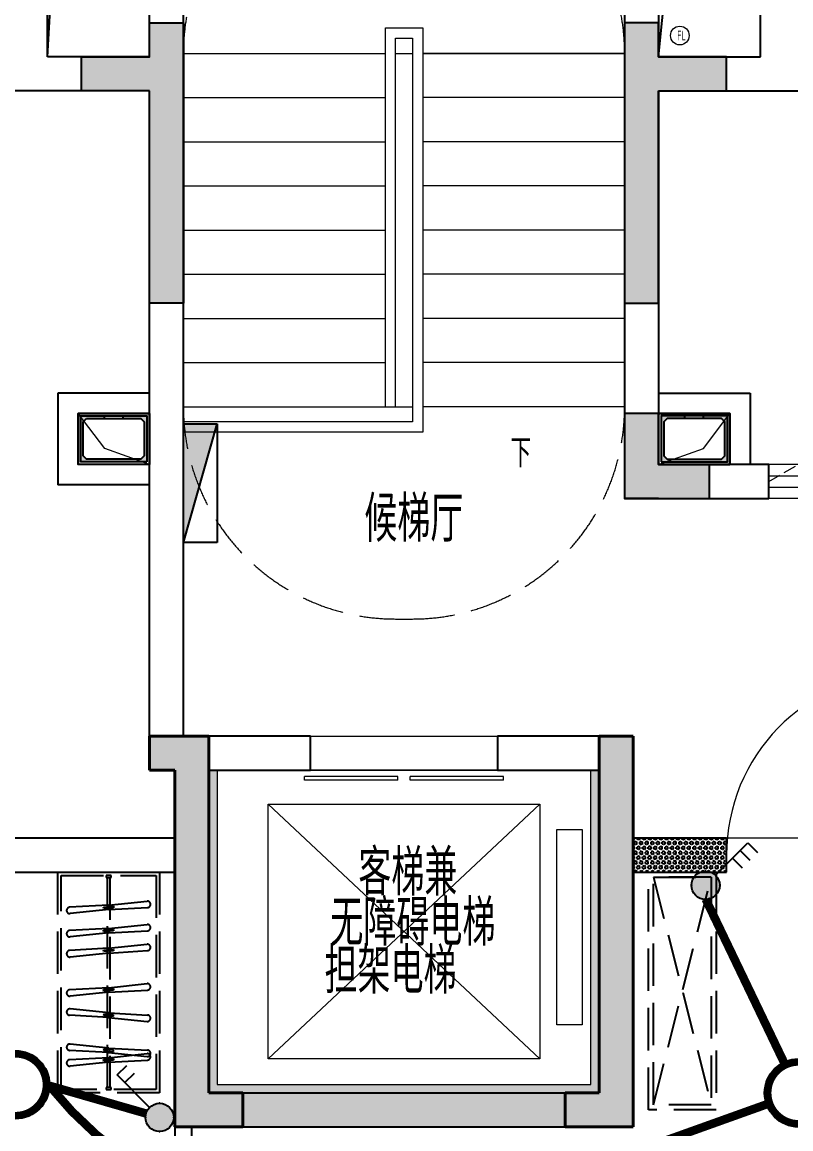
# Model space of a CAD drawing. Extents: x 3753737 to 4713801, y -857380 to 24339.
# Drawn here: x 4219363 to 4223893, y -792548 to -786032 of the extents above; entities that cross this region are included whole.
import ezdxf
from ezdxf.enums import TextEntityAlignment as Align

# ---------------------------------------------------------------- set-up
doc = ezdxf.new("R2010")
doc.units = 0
doc.header["$LTSCALE"] = 1000
doc.header["$MEASUREMENT"] = 0
doc.linetypes.add('A户型$0$DASH', pattern=[0.35, 0.25, -0.1])
doc.linetypes.add('DASH', pattern=[0.35, 0.25, -0.1])
doc.layers.get('0').update_dxf_attribs({"linetype": 'CONTINUOUS'})
for name, color, linetype in [('!!电气', 1, 'CONTINUOUS'), ('5fur', 175, 'CONTINUOUS'), ('COLU', 7, 'CONTINUOUS'), ('EQUIP-照明', 3, 'CONTINUOUS'), ('EQUIP_消火栓', 7, 'CONTINUOUS'), ('LVTRY', 252, 'CONTINUOUS'), ('S-砼墙填充', 251, 'CONTINUOUS'), ('TEL_TEXT', 7, 'CONTINUOUS'), ('WALL', 252, 'CONTINUOUS'), ('WIRE-照明', 2, 'CONTINUOUS'), ('保温', 6, 'CONTINUOUS'), ('看线', 185, 'CONTINUOUS')]:
    doc.layers.add(name, color=color, linetype=linetype)
for name, color, linetype, lineweight in [('3.5方案汇报，与郭总、侯月琴确定户型_t8$0$STAIR', 2, 'CONTINUOUS', 18), ('COLUMN', 252, 'CONTINUOUS', 40), ('DIM_SYMB', 252, 'CONTINUOUS', 20), ('PUB_HATCH', 8, 'CONTINUOUS', 9), ('PUB_TEXT', 7, 'CONTINUOUS', 20), ('STAIR', 252, 'CONTINUOUS', 20), ('VPIPE-废水', 31, 'TG_F', 18), ('WINDOW', 146, 'CONTINUOUS', 20), ('填充', 251, 'CONTINUOUS', 5), ('立面-洞口示意', 252, 'CONTINUOUS', 13)]:
    doc.layers.add(name, color=color, linetype=linetype, lineweight=lineweight)
doc.styles.add('_TCH_DIM', font='SIMPLEX', dxfattribs={"bigfont": 'GBCBIG'})
doc.styles.add('_TEL_DIM', font='SIMPLEX', dxfattribs={"width": 0.8, "height": 3.5, "bigfont": 'HZTXT'})
doc.styles.get("Standard").update_dxf_attribs({"font": 'gbenor.shx', "bigfont": 'gbcbig.shx'})
doc.styles.add('TG_LINETYPE', font='SIMPLEX', dxfattribs={"width": 0.8, "height": 3, "bigfont": 'HZTXT'})
doc.linetypes.add('TG_F', pattern='A,2,-0.3,["F",TG_LINETYPE,S=0.1,R=0,X=-0.23,Y=-0.15],0', length=2.3)
pattern_1 = [(90, (0, 0), (-16.49778, 1e-15), [9.525, -19.05]), (210, (0, 0), (8.24889, -14.2874966), [9.525, -19.05]), (150, (6e-16, 9.525), (-8.24889, -14.2874966), [9.525, -19.05])]

# ---------------------------------------------------------------- blocks, each defined once
blk = doc.blocks.new('$TwtSys$00000434')
at = {"color": 252}
for p, q in [((-0.5, 0.5), (-0.5, -0.5)), ((-0.5, -0.5), (0.5, 0.5)), ((0.5, 0.5), (-0.5, 0.5)), ((0.5, -0.5), (0.5, 0.5)), ((-0.5, -0.5), (0.5, -0.5))]:
    blk.add_line(p, q, dxfattribs=at)
blk.add_solid([(0.5, -0.5), (0.5, 0.5), (-0.5, -0.5)], dxfattribs=at)
blk = doc.blocks.new('dfgdfgsf')
at = {"layer": '5fur', "color": 252, "linetype": 'A户型$0$DASH'}
for p, q in [((2086566.6, -1251032.2), (2086536.6, -1251032.2)), ((2086536.6, -1251032.2), (2086536.6, -1251044.2)), ((2086566.6, -1251044.2), (2086566.6, -1251032.2)), ((2086536.6, -1251044.2), (2086566.6, -1251044.2)), ((2086559.1, -1251044.2), (2086559.1, -1252280.2)), ((2086550, -1251207.2), (2086321.1, -1251219.5)), ((2086550, -1251207.2), (2086778, -1251183.4)), ((2086552.1, -1251233.2), (2086781, -1251221)), ((2086552.1, -1251233.2), (2086324, -1251257)), ((2086550, -1251343.9), (2086321.1, -1251356.2)), ((2086550, -1251343.9), (2086777.6, -1251320.2)), ((2086552.1, -1251369.9), (2086781, -1251357.7)), ((2086552.1, -1251369.9), (2086324, -1251393.8)), ((2086550, -1251460.9), (2086321.1, -1251473.2)), ((2086552.1, -1251488.9), (2086324, -1251512.8)), ((2086550, -1251460.9), (2086778, -1251437.1)), ((2086552.3, -1251488.9), (2086781, -1251474.7)), ((2086550, -1251692.8), (2086778, -1251669)), ((2086550, -1251692.8), (2086321.1, -1251705.1)), ((2086552, -1251718.8), (2086323.9, -1251742.7)), ((2086552.1, -1251718.8), (2086781, -1251706.6)), ((2086552.1, -1251841.5), (2086324, -1251817.7)), ((2086550, -1251867.5), (2086321.1, -1251855.3)), ((2086550, -1251867.5), (2086778, -1251891.4)), ((2086552.1, -1251841.5), (2086781, -1251853.8)), ((2086550, -1252074.4), (2086321.1, -1252062.1)), ((2086552.1, -1252048.4), (2086324, -1252024.5)), ((2086550, -1252074.4), (2086778, -1252098.2)), ((2086552.1, -1252048.4), (2086781, -1252060.6)), ((2086550, -1252104.9), (2086321.1, -1252117.2)), ((2086552.1, -1252130.9), (2086324, -1252154.8)), ((2086550, -1252104.9), (2086778, -1252081.1)), ((2086552.1, -1252130.9), (2086781, -1252118.7)), ((2086566.6, -1252280.2), (2086536.6, -1252280.2)), ((2086536.6, -1252280.2), (2086536.6, -1252292.2)), ((2086536.6, -1252292.2), (2086566.6, -1252292.2)), ((2086566.6, -1252292.2), (2086566.6, -1252280.2))]:
    blk.add_line(p, q, dxfattribs=at)
for points in [[(2086851.6, -1252312.2), (2086251.6, -1252312.2), (2086251.6, -1251012.2), (2086851.6, -1251012.2)], [(2086831.6, -1252292.2), (2086271.6, -1252292.2), (2086271.6, -1251032.2), (2086831.6, -1251032.2)], [(2089731.6, -1252412.2), (2089731.6, -1251012.2), (2090131.6, -1251012.2), (2090131.6, -1252412.2)], [(2089761.6, -1252382.2), (2089761.6, -1251042.2), (2090101.6, -1251042.2), (2090101.6, -1252382.2)], [(2086580, -1251222.3), (2086522.1, -1251226.9), (2086521.4, -1251218.2), (2086579.3, -1251213.6)], [(2086580, -1251359), (2086522.1, -1251363.6), (2086521.4, -1251354.9), (2086579.3, -1251350.4)], [(2086580, -1251476), (2086522.1, -1251480.6), (2086521.4, -1251471.9), (2086579.3, -1251467.4)], [(2086580, -1251707.9), (2086522.1, -1251712.5), (2086521.4, -1251703.8), (2086579.3, -1251699.2)], [(2086580, -1251852.5), (2086522.1, -1251847.9), (2086521.4, -1251856.6), (2086579.3, -1251861.1)], [(2086580, -1252059.3), (2086522.1, -1252054.7), (2086521.4, -1252063.4), (2086579.3, -1252068)], [(2086580, -1252120), (2086522.1, -1252124.6), (2086521.4, -1252115.9), (2086579.3, -1252111.4)]]:
    blk.add_lwpolyline(points, close=True, dxfattribs=at)
for points in [[(2086544.1, -1252280.2), (2086544.1, -1251044.2)], [(2089761.6, -1252382.2), (2090101.6, -1251042.2), (2089761.6, -1251042.2), (2090101.6, -1252382.2)]]:
    blk.add_lwpolyline(points, dxfattribs=at)
for centre, radius, start, end in [((2086322.5, -1251238.2), 18.8, 94.51246, 274.51246), ((2086779.5, -1251202.2), 18.8, 274.51246, 94.51246), ((2086322.5, -1251375), 18.8, 94.51246, 274.51246), ((2086779.5, -1251338.9), 18.8, 274.51246, 94.51246), ((2086323.5, -1251492.9), 19.9, 97.25134, 271.62727), ((2086779.5, -1251455.9), 18.8, 274.51246, 94.51246), ((2086779.5, -1251687.8), 18.8, 274.51246, 94.51246), ((2086322.4, -1251723.9), 18.8, 94.51246, 274.51246), ((2086322.5, -1251836.5), 18.8, 85.48754, 265.48754), ((2086779.5, -1251872.6), 18.8, 265.48754, 85.48754), ((2086322.5, -1252043.3), 18.8, 85.48754, 265.48754), ((2086779.5, -1252079.4), 18.8, 265.48754, 85.48754), ((2086322.5, -1252136), 18.8, 94.51246, 274.51246), ((2086779.5, -1252099.9), 18.8, 274.51246, 94.51246)]:
    blk.add_arc(centre, radius, start, end, dxfattribs=at)
blk = doc.blocks.new('GDGDGRD')
at = {"layer": 'PUB_HATCH'}
for points in [[(431966.6, 293615.4), (431616.6, 293615.4), (431616.6, 293415.4), (431766.6, 293415.4), (431766.6, 291315.4), (432166.6, 291315.4), (432166.6, 291515.4), (431966.6, 291515.4)], [(434266.6, 293615.4), (434266.6, 291515.4), (434066.6, 291515.4), (434066.6, 291315.4), (434466.6, 291315.4), (434466.6, 293415.4), (434466.6, 293415.4), (434466.6, 293615.4)]]:
    blk.add_hatch(color=256, dxfattribs=at).paths.add_polyline_path(points)
at = {"layer": 'S-砼墙填充'}
h = blk.add_hatch(color=252, dxfattribs=at)
h.dxf.hatch_style = 1
h.paths.add_polyline_path([(431616.6, 297415.4), (431216.6, 297415.4), (431216.6, 297615.4), (431616.6, 297615.4), (431616.6, 297815.4), (431816.6, 297815.4), (431816.6, 296165.4), (431616.6, 296165.4)])
h = blk.add_hatch(color=252, dxfattribs=at)
h.dxf.hatch_style = 1
h.paths.add_polyline_path([(434616.6, 297415.4), (435016.6, 297415.4), (435016.6, 297615.4), (434616.6, 297615.4), (434616.6, 297815.4), (434416.6, 297815.4), (434416.6, 296165.4), (434616.6, 296165.4)])
h = blk.add_hatch(color=252, dxfattribs=at)
h.dxf.hatch_style = 1
h.paths.add_polyline_path([(434916.6, 295015.6), (434916.6, 295215.6), (434616.6, 295215.6), (434616.6, 295515.6), (434416.6, 295515.6), (434416.6, 295015.6)])
at = {"layer": 'COLU', "color": 252}
for points in [[(431616.6, 297415.4), (431216.6, 297415.4), (431216.6, 297615.4), (431616.6, 297615.4), (431616.6, 297815.4), (431816.6, 297815.4), (431816.6, 296165.4), (431616.6, 296165.4), (431616.6, 297415.4)], [(434616.6, 297415.4), (435016.6, 297415.4), (435016.6, 297615.4), (434616.6, 297615.4), (434616.6, 297815.4), (434416.6, 297815.4), (434416.6, 296165.4), (434616.6, 296165.4), (434616.6, 297415.4)], [(434916.6, 295015.6), (434916.6, 295215.6), (434616.6, 295215.6), (434616.6, 295515.6), (434416.6, 295515.6), (434416.6, 295015.6)]]:
    blk.add_lwpolyline(points, close=True, dxfattribs=at)
at = {"layer": 'COLUMN', "color": 252}
for p, q in [((431966.6, 293615.4), (431616.6, 293615.4)), ((431616.6, 293615.4), (431616.6, 293415.4)), ((431966.6, 291515.4), (431966.6, 293615.4)), ((434266.6, 293615.4), (434266.6, 291515.4)), ((434466.6, 293615.4), (434266.6, 293615.4)), ((434466.6, 293415.4), (434466.6, 293615.4)), ((431616.6, 293415.4), (431766.6, 293415.4)), ((431766.6, 293415.4), (431766.6, 291315.4)), ((434466.6, 291315.4), (434466.6, 293415.4)), ((434466.6, 293415.4), (434466.6, 293415.4)), ((432166.6, 291515.4), (431966.6, 291515.4)), ((432166.6, 291315.4), (432166.6, 291515.4)), ((434266.6, 291515.4), (434066.6, 291515.4)), ((434066.6, 291515.4), (434066.6, 291315.4)), ((431766.6, 291315.4), (432166.6, 291315.4)), ((434066.6, 291315.4), (434466.6, 291315.4))]:
    blk.add_line(p, q, dxfattribs=at)
blk = doc.blocks.new('VXVXVXDVXDVXVDX')
at = {"layer": '保温', "linetype": 'Continuous', "ltscale": 10}
h = blk.add_hatch(dxfattribs=at)
h.set_pattern_fill('HEX', color=251, scale=10, angle=90, style=0)
h.set_pattern_definition(pattern_1)
h.paths.add_polyline_path([(435016.6, 292815.4), (435016.6, 293015.4), (434466.6, 293015.4), (434466.6, 292815.4)])
h = blk.add_hatch(dxfattribs=at)
h.set_pattern_fill('HEX', color=251, scale=10, angle=90, style=0)
h.set_pattern_definition(pattern_1)
h.paths.add_polyline_path([(434066.6, 291315.4), (434066.6, 291515.4), (432166.6, 291515.4), (432166.6, 291315.4)])
blk = doc.blocks.new('A$C1BAD4CCC')
at = {"layer": 'PUB_HATCH'}
blk.add_hatch(color=252, dxfattribs=at).paths.add_polyline_path([(15, -15), (15, -285), (155, -285), (155, -270), (50, -270), (30, -250), (30, -50), (50, -30), (370, -30), (390, -50), (390, -250), (370, -270), (265, -270), (265, -285), (405, -285), (405, -15)])
at = {"layer": 'LVTRY', "color": 252}
for p, q in [((155, -270), (155, -285)), ((265, -270), (265, -285))]:
    blk.add_line(p, q, dxfattribs=at)
for points in [[(420, 0), (0, 0), (0, -300), (420, -300)], [(405, -15), (15, -15), (15, -285), (405, -285)], [(50, -270), (370, -270), (390, -250), (390, -50), (370, -30), (50, -30), (30, -50), (30, -250), (50, -270)]]:
    blk.add_lwpolyline(points, close=True, dxfattribs=at)
at = {"layer": '立面-洞口示意', "color": 252}
blk.add_lwpolyline([(420, 0), (156.4, -93.9), (0, -300)], dxfattribs=at)
blk = doc.blocks.new('$DorLib2D$00000001')
for p, q in [((0.45, 0.975), (0.5, 0.975)), ((0.45, 0), (0.45, 0.975)), ((0.5, 0), (0.5, 0.975)), ((0.5, 0), (0.45, 0))]:
    blk.add_line(p, q)
at = {"lineweight": 13}
blk.add_arc((0.475, 0), 0.975, 91.46928, 180, dxfattribs=at)
blk = doc.blocks.new('$WINLIB2D$00000001')
at = {"color": 0}
for points in [[(-0.5, 0.5), (-0.5, -0.5)], [(-0.5, 0.5), (0.5, 0.5)], [(0.5, -0.5), (0.5, 0.5)], [(0.5, 0.1667), (-0.5, 0.1667)], [(0.5, -0.1667), (-0.5, -0.1667)], [(-0.5, -0.5), (0.5, -0.5)]]:
    blk.add_lwpolyline(points, dxfattribs=at)
blk = doc.blocks.new('$DORLIB2D$00000127')
at = {"color": 0}
for points in [[(-0.5333, 0.7949), (-0.5333, 0.6904)], [(-0.0333, 0.7949), (-0.5333, 0.7949)], [(-0.0333, 0.7949), (-0.0333, 0.6904)], [(0.5333, 0.7949), (0.0333, 0.7949)], [(0.0333, 0.7949), (0.0333, 0.6904)], [(0.5333, 0.7949), (0.5333, 0.6904)], [(-0.0333, 0.6904), (-0.5333, 0.6904)], [(0.5333, 0.6904), (0.0333, 0.6904)], [(0.5, 0.5), (-0.5, 0.5)]]:
    blk.add_lwpolyline(points, dxfattribs=at)
blk = doc.blocks.new('A$C100F5A36')
at = {"layer": '填充'}
h = blk.add_hatch(dxfattribs=at)
h.set_pattern_fill('隔热材料02', color=252, scale=100, style=0)
h.set_pattern_definition([(0, (-1149905.93, -622721.03), (0, 50), []), (0, (-1149905.93, -622704.364), (0, 50), []), (270, (-1149862.19, -622695.733), (50, -9e-15), [5.01775, -44.98225]), (270, (-1149899.65, -622695.733), (50, -9e-15), [5.01775, -44.98225]), (90, (-1149874.137, -622729.66), (-50, 3e-15), [5.01775, -44.98225]), (90, (-1149887.7, -622729.66), (-50, 3e-15), [5.01775, -44.98225]), (180, (-1149855.907, -622737.697), (-6e-15, -50), [50.02425, 0.02425]), (135, (-1149869.864, -622735.19), (3e-15, 49.99987405), [4.268, -66.44275]), (116.56505, (-1149822.882, -622732.17), (0.00011283, 49.99993342), [2.805, -108.9985]), (116.56505, (-1149872.882, -622732.17), (0.00011283, 49.99993342), [2.805, -108.9985]), (153.43495, (-1149814.847, -622737.697), (-0.0001128, 49.9999334), [5.61, -106.1935]), (153.43495, (-1149864.847, -622737.697), (-0.0001128, 49.9999334), [5.61, -106.1935]), (63.43495, (-1149824.137, -622724.644), (-0.00011283, 49.99993342), [26.714, -85.0895]), (63.43495, (-1149874.137, -622724.644), (-0.00011283, 49.99993342), [26.714, -85.0895]), (116.56505, (-1149812.19, -622695.733), (0.00011283, 49.99993342), [2.805, -108.9985]), (116.56505, (-1149862.19, -622695.733), (0.00011283, 49.99993342), [2.805, -108.9985]), (135, (-1149863.444, -622693.224), (3e-15, 49.99987405), [4.268, -66.44275]), (153.43495, (-1149816.462, -622690.206), (-0.0001128, 49.9999334), [5.61, -106.1935]), (153.43495, (-1149866.462, -622690.206), (-0.0001128, 49.9999334), [5.61, -106.1935]), (45, (-1149898.394, -622693.224), (0, 49.99987405), [4.268, -66.44275]), (63.43495, (-1149849.649, -622695.733), (-0.00011283, 49.99993342), [2.805, -108.9985]), (63.43495, (-1149899.649, -622695.733), (-0.00011283, 49.99993342), [2.805, -108.9985]), (26.56505, (-1149845.376, -622690.206), (0.0001128, 49.9999334), [5.61, -106.1935]), (26.56505, (-1149895.376, -622690.206), (0.0001128, 49.9999334), [5.61, -106.1935]), (116.56505, (-1149837.702, -622724.644), (0.00011283, 49.99993342), [26.714, -85.0895]), (116.56505, (-1149887.702, -622724.644), (0.00011283, 49.99993342), [26.714, -85.0895]), (45, (-1149891.974, -622735.19), (0, 49.99987405), [4.268, -66.44275]), (63.43495, (-1149838.956, -622732.17), (-0.00011283, 49.99993342), [2.805, -108.9985]), (63.43495, (-1149888.956, -622732.17), (-0.00011283, 49.99993342), [2.805, -108.9985]), (26.56505, (-1149846.99, -622737.697), (0.0001128, 49.9999334), [5.61, -106.1935]), (26.56505, (-1149896.99, -622737.697), (0.0001128, 49.9999334), [5.61, -106.1935])])
h.paths.add_polyline_path([(25402.5, -12082.4), (25452.5, -12082.4), (25452.5, -13982.4), (23152.5, -13982.4), (23152.5, -12082.4), (23202.5, -12082.4), (23202.5, -13932.4), (25402.5, -13932.4)])
at = {"layer": '3.5方案汇报，与郭总、侯月琴确定户型_t8$0$STAIR', "color": 252}
for p, q in [((25102.5, -12282.4), (23502.5, -13782.4)), ((23502.5, -12282.4), (25102.5, -13782.4))]:
    blk.add_line(p, q, dxfattribs=at)
for points in [[(23502.5, -13782.4), (23502.5, -12282.4), (25102.5, -12282.4), (25102.5, -13782.4)], [(25202.5, -13582.4), (25202.5, -12432.4), (25352.5, -12432.4), (25352.5, -13582.4)]]:
    blk.add_lwpolyline(points, close=True, dxfattribs=at)
at = {"layer": 'DIM_SYMB', "color": 252}
blk.add_lwpolyline([(24977.5, -10072.4, 0, 0, 0), (24977.5, -7147.4, 0, 0, 0), (23627.5, -7147.4, 0, 0, 0), (23627.5, -9662.4, 40, 0, 0), (23627.5, -9812.4, 0, 0, 0)], format="xyseb", dxfattribs=at)
at = {"layer": 'STAIR', "color": 252}
for p, q in [((23002.5, -6432.4), (23002.5, -7862.4)), ((25602.5, -7862.4), (25602.5, -6432.4)), ((24192.5, -9942.4), (24192.5, -7712.4)), ((24192.5, -7712.4), (24412.5, -7712.4)), ((24412.5, -7712.4), (24412.5, -10092.4)), ((24252.5, -9942.4), (24252.5, -7772.4)), ((24252.5, -7772.4), (24352.5, -7772.4)), ((24352.5, -7772.4), (24352.5, -10032.4)), ((23002.5, -9942.4), (23002.5, -7862.4)), ((23002.5, -7862.4), (24192.5, -7862.4)), ((23002.5, -7862.4), (24192.5, -7862.4)), ((24252.5, -9942.4), (24252.5, -7862.4)), ((24252.5, -7862.4), (24352.5, -7862.4)), ((24352.5, -7862.4), (24352.5, -9942.4)), ((25602.5, -7862.4), (24412.5, -7862.4)), ((24412.5, -7862.4), (25602.5, -7862.4)), ((25602.5, -7862.4), (25602.5, -9942.4)), ((23002.5, -8122.4), (24192.5, -8122.4)), ((25602.5, -8122.4), (24412.5, -8122.4)), ((23002.5, -8382.4), (24192.5, -8382.4)), ((25602.5, -8382.4), (24412.5, -8382.4)), ((23002.5, -8642.4), (24192.5, -8642.4)), ((25602.5, -8642.4), (24412.5, -8642.4)), ((23002.5, -8902.4), (24192.5, -8902.4)), ((25602.5, -8902.4), (24412.5, -8902.4)), ((23002.5, -9162.4), (24192.5, -9162.4)), ((25602.5, -9162.4), (24412.5, -9162.4)), ((23002.5, -9422.4), (24192.5, -9422.4)), ((25602.5, -9422.4), (24412.5, -9422.4)), ((23002.5, -9682.4), (24192.5, -9682.4)), ((25602.5, -9682.4), (24412.5, -9682.4)), ((23002.5, -9942.4), (24192.5, -9942.4)), ((24192.5, -9942.4), (24252.5, -9942.4)), ((24192.5, -9942.4), (24252.5, -9942.4)), ((24252.5, -9942.4), (24352.5, -9942.4)), ((25602.5, -9942.4), (24412.5, -9942.4)), ((24352.5, -10032.4), (23002.5, -10032.4)), ((23002.5, -10092.4), (23002.5, -10032.4)), ((24412.5, -10092.4), (23002.5, -10092.4))]:
    blk.add_line(p, q, dxfattribs=at)
at = {"layer": 'STAIR', "color": 252, "linetype": 'DASH'}
for points in [[(23002.5, -7862.4, -0.414214), (24252.5, -6612.4), (24352.5, -6612.4, -0.414214), (25602.5, -7862.4)], [(23002.5, -9942.4, 0.414214), (24252.5, -11192.4), (24352.5, -11192.4, 0.414214), (25602.5, -9942.4)]]:
    blk.add_lwpolyline(points, format="xyb", dxfattribs=at)
at = {"layer": 'VPIPE-废水', "color": 252}
blk.add_circle((25927.5, -7757.4), 55, dxfattribs=at)
at = {"layer": 'WALL', "color": 252}
for p, q in [((22202.5, -7882.4), (22202.5, -6432.4)), ((22802.5, -7882.4), (22802.5, -6432.4)), ((23002.5, -7982.4), (23002.5, -6432.4)), ((25602.5, -6432.4), (25602.5, -7982.4)), ((25802.5, -6432.4), (25802.5, -7882.4)), ((26402.5, -7882.4), (26402.5, -6432.4)), ((22802.5, -7882.4), (22202.5, -7882.4)), ((25802.5, -7882.4), (26402.5, -7882.4)), ((23002.5, -11882.4), (23002.5, -7982.4)), ((25602.5, -7982.4), (25602.5, -10382.1)), ((22102.5, -8082.4), (21802.5, -8082.4)), ((22802.5, -8082.4), (22102.5, -8082.4)), ((22802.5, -12082.4), (22802.5, -8082.4)), ((25802.5, -8082.4), (26502.5, -8082.4)), ((25802.5, -8082.4), (25802.5, -10282.1)), ((26502.5, -8082.4), (26802.5, -8082.4)), ((22262.5, -9861.9), (22262.5, -10401.9)), ((22802.5, -9861.9), (22262.5, -9861.9)), ((22802.5, -9981.9), (22802.5, -9861.9)), ((25802.5, -9861.9), (26342.5, -9861.9)), ((25802.5, -9861.9), (25802.5, -9981.9)), ((26342.5, -9861.9), (26342.5, -10282.2)), ((22382.5, -9981.9), (22382.5, -10281.9)), ((22802.5, -9981.9), (22382.5, -9981.9)), ((25802.5, -9981.9), (26222.5, -9981.9)), ((26222.5, -9981.9), (26222.5, -10282.2)), ((22802.5, -10281.9), (22382.5, -10281.9)), ((22802.5, -10401.9), (22802.5, -10281.9)), ((26452.5, -10282.2), (25802.5, -10282.1)), ((26342.5, -10282.2), (26222.5, -10282.2)), ((26452.4, -10482.2), (26452.5, -10282.2)), ((22802.5, -10401.9), (22262.5, -10401.9)), ((25602.5, -10382.1), (25602.5, -10482.1)), ((25802.5, -10482.1), (25602.5, -10482.1)), ((25802.5, -10482.1), (26452.4, -10482.2)), ((25802.5, -10482.1), (25802.5, -10482.1)), ((23002.5, -11882.4), (23052.5, -11882.4)), ((23752.5, -11882.4), (23052.5, -11882.4)), ((23752.5, -12082.4), (23752.5, -11882.4)), ((25652.5, -11882.4), (24852.5, -11882.4)), ((24852.5, -11882.4), (24852.5, -12082.4)), ((25652.5, -11882.4), (25652.5, -12482.4)), ((22802.5, -12082.4), (22952.5, -12082.4)), ((22952.5, -12482.4), (22952.5, -12082.4)), ((23152.5, -12082.4), (23752.5, -12082.4)), ((23152.5, -12582.4), (23152.5, -12082.4)), ((24852.5, -12082.4), (25452.5, -12082.4)), ((25452.5, -12082.4), (25452.5, -12582.4)), ((22952.5, -12482.4), (21002.5, -12482.4)), ((26202.5, -12482.4), (25652.5, -12482.4)), ((26202.5, -12682.4), (26202.5, -12482.4)), ((23152.5, -13982.4), (23152.5, -12582.4)), ((25452.5, -12582.4), (25452.5, -13982.4)), ((21002.5, -12682.4), (22952.5, -12682.4)), ((22952.5, -14082.4), (22952.5, -12682.4)), ((25652.5, -12682.4), (26202.5, -12682.4)), ((25652.5, -12682.4), (25652.5, -14182.4)), ((23152.5, -13982.4), (25452.5, -13982.4)), ((22952.4, -14082.4), (22952.4, -14282.4)), ((23052.4, -14182.4), (25652.5, -14182.4)), ((23052.4, -14282.4), (23052.4, -14182.4))]:
    blk.add_line(p, q, dxfattribs=at)
at = {"layer": 'WINDOW', "color": 252}
for p, q in [((23752.5, -11882.4), (24852.5, -11882.4)), ((23752.5, -12082.4), (24852.5, -12082.4)), ((27302.5, -12482.4), (26202.5, -12482.4))]:
    blk.add_line(p, q, dxfattribs=at)
at = {"layer": 'WINDOW', "color": 252, "linetype": 'DASH', "ltscale": 0.3}
blk.add_lwpolyline([(26452.3, -10382.3), (27058.7, -10032.4, -0.131526), (27152.4, -10382.1)], format="xyb", dxfattribs=at)
at = {"layer": '填充', "color": 252}
blk.add_lwpolyline([(25402.5, -12082.4), (25452.5, -12082.4), (25452.5, -13982.4), (23152.5, -13982.4), (23152.5, -12082.4), (23202.5, -12082.4), (23202.5, -13932.4), (25402.5, -13932.4)], close=True, dxfattribs=at)
at = {"layer": '看线', "color": 252, "ltscale": 0.5}
for points in [[(22202.5, -7882.4), (22277.4, -6565.3), (22802.5, -6432.4)], [(25802.4, -7882.4), (25933.4, -6578.3), (26402.5, -6432.4)]]:
    blk.add_lwpolyline(points, dxfattribs=at)
at = {"color": 252}
for name in ['GDGDGRD', 'VXVXVXDVXDVXVDX']:
    blk.add_blockref(name, (-408814.1, -305497.8), dxfattribs=at)
at = {"color": 252, "xscale": -1, "rotation": 180}
blk.add_blockref('A$C1BAD4CCC', (22382.5, -10281.9), dxfattribs=at)
at = {"color": 252, "rotation": 180.0000011675328}
blk.add_blockref('A$C1BAD4CCC', (26222.5, -10281.9), dxfattribs=at)
at = {"layer": 'EQUIP_消火栓', "color": 252, "xscale": -700, "yscale": 200, "zscale": 700, "rotation": 270.0000000000208}
blk.add_blockref('$TwtSys$00000434', (23102.5, -10392.4), dxfattribs=at)
at = {"layer": 'WINDOW', "color": 252}
for name, p, xscale, yscale, zscale, rotation in [('$WINLIB2D$00000001', (26802.4, -10382.3), -700.0000123986958, -200, -700.0000123986958, 359.9913974263898), ('$DorLib2D$00000001', (26752.5, -12582.4), -1100, -1100, -1100, 179.9999999993912)]:
    blk.add_blockref(name, p, dxfattribs=dict(at, xscale=xscale, yscale=yscale, zscale=zscale, rotation=rotation))
at = {"layer": 'WINDOW', "color": 252, "xscale": 1100, "yscale": -200, "zscale": 1100}
blk.add_blockref('$DORLIB2D$00000127', (24302.5, -11982.4), dxfattribs=at)
at = {"layer": 'WINDOW', "color": 252}
blk.add_blockref('dfgdfgsf', (-2063989.1, 1238329.8), dxfattribs=at)
at = {"layer": 'DIM_SYMB', "color": 7, "style": '_TCH_DIM'}
blk.add_text('下', height=168.8, dxfattribs=at).set_placement((24930, -10299.9))
at = {"layer": 'PUB_TEXT', "color": 252, "width": 0.6}
blk.add_text('FL', height=56, dxfattribs=at).set_placement((25912.1, -7785.4))
at = {"layer": 'PUB_TEXT', "color": 252}
for s, p in [('候梯厅', (24068.7, -10738)), ('客梯兼', (24033.3, -12820.3)), ('无障碍电梯', (23868.8, -13116.1)), ('担架电梯', (23834.3, -13397.6))]:
    blk.add_text(s, height=270.07, dxfattribs=at).set_placement(p)
blk = doc.blocks.new('$equip$00001150')
at = {"const_width": 0.1}
blk.add_lwpolyline([(-0.45, 0, 1), (0.45, 0, 1)], format="xyb", close=True, dxfattribs=at)
blk.add_circle((0, 0), 0.5)
at = {"flags": 9}
blk.add_attdef('A', (0, 0), '', height=0.00002, dxfattribs=at)
blk = doc.blocks.new('$equip$00001963')
for p, q in [((0.147, 0.356), (0.625, 0.833)), ((0.625, 0.833), (0.766, 0.692)), ((0.512, 0.72), (0.653, 0.579))]:
    blk.add_line(p, q)
blk.add_circle((0, 0.208), 0.208)
for p in [(0, 0.417), (-0.208, 0.208), (0.208, 0.208), (0, 0)]:
    blk.add_point(p)
for points in [[(-0.104, 0.389), (0.104, 0.389), (-0.18, 0.313), (0.18, 0.313)], [(0, 0.417), (0, 0.417), (-0.104, 0.389), (0.104, 0.389)], [(-0.18, 0.313), (0.18, 0.313), (-0.208, 0.208), (0.208, 0.208)], [(-0.18, 0.104), (0.18, 0.104), (-0.208, 0.208), (0.208, 0.208)], [(-0.104, 0.028), (0.104, 0.028), (-0.18, 0.104), (0.18, 0.104)], [(0, 0), (0, 0), (-0.104, 0.028), (0.104, 0.028)]]:
    blk.add_solid(points)
at = {"layer": 'TEL_TEXT', "style": '_TEL_DIM', "flags": 1}
blk.add_attdef('A', text='', height=0.00002, dxfattribs=at).set_placement((0, 0), align=Align.MIDDLE_CENTER)
blk = doc.blocks.new('$equip$00001964')
for p, q in [((0.147, 0.356), (0.625, 0.833)), ((0.625, 0.833), (0.766, 0.692)), ((0.512, 0.72), (0.653, 0.579)), ((0.399, 0.607), (0.54, 0.466))]:
    blk.add_line(p, q)
blk.add_circle((0, 0.208), 0.208)
for p in [(0, 0.417), (-0.208, 0.208), (0.208, 0.208), (0, 0)]:
    blk.add_point(p)
for points in [[(-0.104, 0.389), (0.104, 0.389), (-0.18, 0.313), (0.18, 0.313)], [(0, 0.417), (0, 0.417), (-0.104, 0.389), (0.104, 0.389)], [(-0.18, 0.313), (0.18, 0.313), (-0.208, 0.208), (0.208, 0.208)], [(-0.18, 0.104), (0.18, 0.104), (-0.208, 0.208), (0.208, 0.208)], [(-0.104, 0.028), (0.104, 0.028), (-0.18, 0.104), (0.18, 0.104)], [(0, 0), (0, 0), (-0.104, 0.028), (0.104, 0.028)]]:
    blk.add_solid(points)
at = {"layer": 'TEL_TEXT', "style": '_TEL_DIM', "flags": 1}
blk.add_attdef('A', text='', height=0.00002, dxfattribs=at).set_placement((0, 0), align=Align.MIDDLE_CENTER)

msp = doc.modelspace()

# ---------------------------------------------------------------- block references
at = {"layer": '!!电气'}
msp.add_blockref('A$C100F5A36', (4197311, -778353.6), dxfattribs=at)

# ---------------------------------------------------------------- next in the draw order: linework, layer by layer
at = {"layer": 'WIRE-照明', "color": 2, "linetype": 'Continuous', "const_width": 50}
for points in [[(4223390.8, -791194.8), (4223391.9, -791197.1)], [(4223391.9, -791197.1), (4223851.9, -792155.7)], [(4219524.4, -792293.7), (4220093.1, -792457.3)], [(4221863.3, -793078.9), (4223750.1, -792403.4)]]:
    msp.add_lwpolyline(points, dxfattribs=at)
msp.add_lwpolyline([(4219524.4, -792293.7, 0.253802), (4221465.4, -793114.4)], format="xyb", dxfattribs=at)

# ---------------------------------------------------------------- next in the draw order: block references
at = {"layer": 'EQUIP-照明', "color": 2, "xscale": 400, "yscale": 400, "zscale": 400}
for name, p in [('$equip$00001964', (4223390.2, -791197.1)), ('$equip$00001150', (4223938.4, -792336))]:
    msp.add_blockref(name, p, dxfattribs=at)
at = {"layer": 'EQUIP-照明', "color": 4, "xscale": 400, "yscale": 400, "zscale": 400}
msp.add_blockref('$equip$00001150', (4219324.4, -792288), dxfattribs=at)
at = {"layer": 'EQUIP-照明', "color": 4, "xscale": 400, "yscale": 400, "zscale": 400, "rotation": 90}
msp.add_blockref('$equip$00001963', (4220256.5, -792480.4), dxfattribs=at)

doc.saveas('drawing.dxf')
